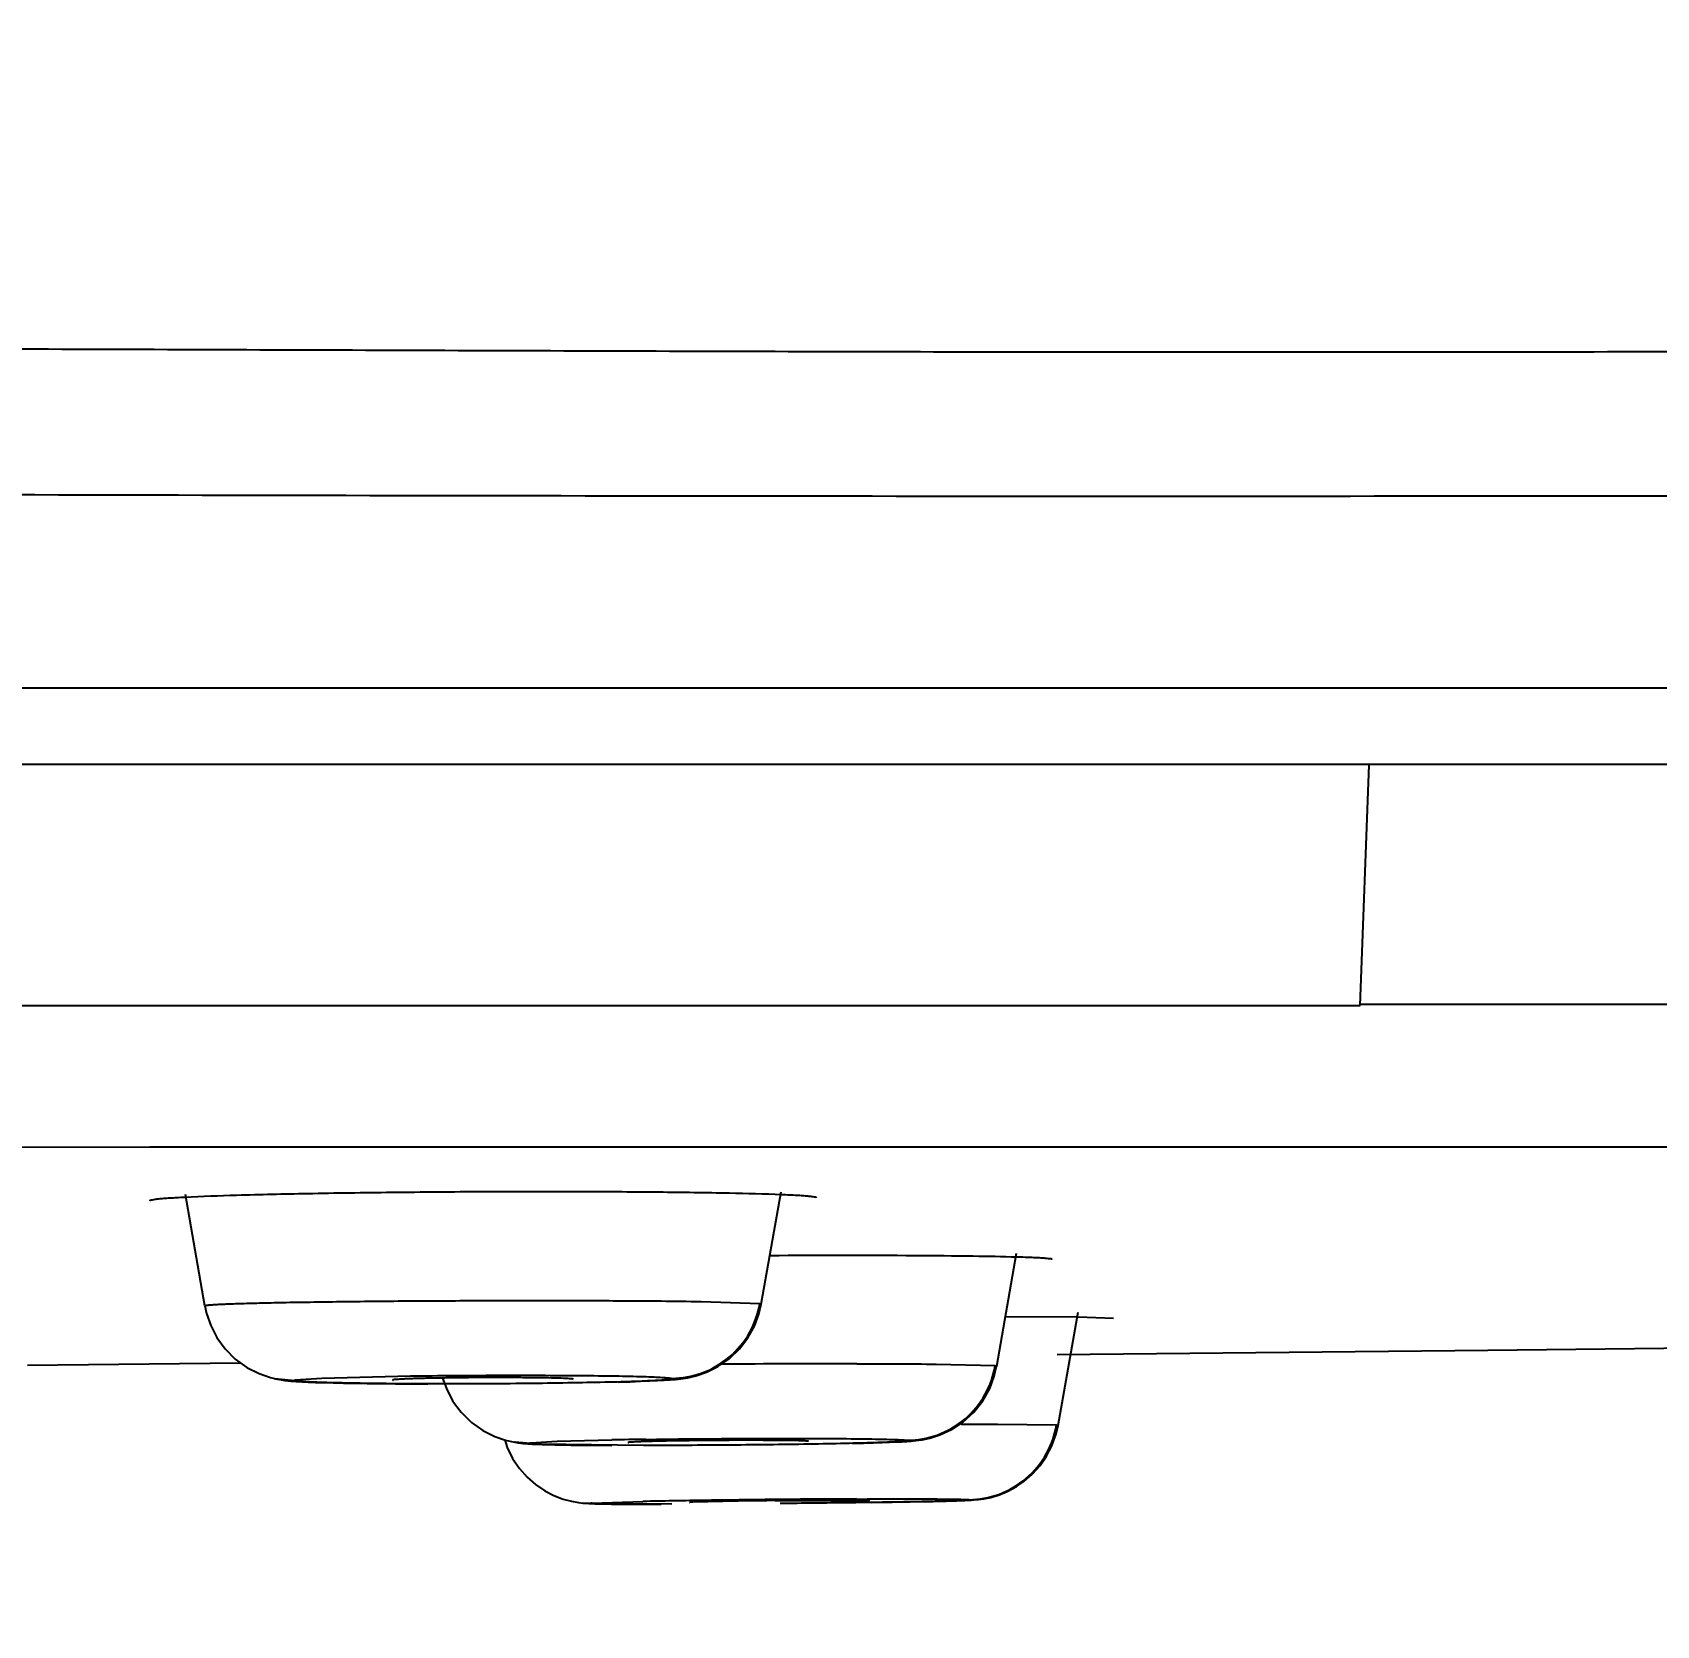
# Model space of a CAD drawing. Header units: millimetres. Extents: x 1236 to 1656, y -100 to 494.
# Drawn here: x 1391.173 to 1392.976, y 390.374 to 392.142 of the extents above; entities that cross this region are included whole.
import ezdxf

# ---------------------------------------------------------------- set-up
doc = ezdxf.new("R2010")
doc.units = ezdxf.units.MM
doc.header["$LTSCALE"] = 0.1
doc.layers.add('DIM', color=3, linetype='Continuous')
doc.styles.get("Standard").update_dxf_attribs({"font": 'arial.ttf'})
doc.dimstyles.new('ISO-25', dxfattribs={"dimtxt": 2.5, "dimasz": 2.5, "dimexe": 1.25, "dimexo": 0.625, "dimtad": 1, "dimlfac": 5, "dimtxsty": 'Standard', "dimcen": 2.5, "dimadec": 0, "dimazin": 0, "dimtfac": 1, "dimtmove": 0, "dimatfit": 3, "dimfxl": 0, "dimarcsym": 0})

# ---------------------------------------------------------------- blocks, each defined once
blk = doc.blocks.new('*D46')
at = {"layer": 'Defpoints', "color": 0}
for p in [(1353.4582, 391.7923), (1406.9365, 391.792), (1406.9365, 381.2448)]:
    blk.add_point(p, dxfattribs=at)
at = {"layer": 'DIM', "color": 0, "lineweight": -2}
for p, q in [((1353.4582, 391.1673), (1353.4582, 379.9948)), ((1406.9365, 391.167), (1406.9365, 379.9948)), ((1355.9582, 381.2448), (1404.4365, 381.2448))]:
    blk.add_line(p, q, dxfattribs=at)
at = {"layer": 'DIM', "color": 0}
for points in [[(1355.9582, 381.6614), (1355.9582, 380.8281), (1353.4582, 381.2448)], [(1404.4365, 381.6614), (1404.4365, 380.8281), (1406.9365, 381.2448)]]:
    blk.add_solid(points, dxfattribs=at)
at = {"layer": 'DIM', "color": 0, "insert": (1399.1948, 383.1462), "char_height": 2.5, "attachment_point": 5}
blk.add_mtext('267.5', dxfattribs=at)
blk = doc.blocks.new('*D55')
at = {"layer": 'Defpoints', "color": 0}
for p in [(1380.1973, 411.5298), (1432.6691, -43.8302), (1441.94, -43.8302)]:
    blk.add_point(p, dxfattribs=at)
at = {"layer": 'DIM', "color": 0, "lineweight": -2}
for p, q in [((1380.8223, 411.5298), (1443.19, 411.5298)), ((1441.94, 409.0298), (1441.94, -41.3302)), ((1433.2941, -43.8302), (1443.19, -43.8302))]:
    blk.add_line(p, q, dxfattribs=at)
at = {"layer": 'DIM', "color": 0}
for points in [[(1441.5233, 409.0298), (1442.3566, 409.0298), (1441.94, 411.5298)], [(1441.5233, -41.3302), (1442.3566, -41.3302), (1441.94, -43.8302)]]:
    blk.add_solid(points, dxfattribs=at)
at = {"layer": 'DIM', "color": 0, "insert": (1439.6762, 183.8498), "char_height": 2.5, "attachment_point": 5, "rotation": 90}
blk.add_mtext('(2280)', dxfattribs=at)

msp = doc.modelspace()

# ---------------------------------------------------------------- linework, layer by layer
for p, q in [((1399.5686, 391.4147), (1389.9707, 391.4147)), ((1406.512, 391.3297), (1353.8824, 391.3297)), ((1392.6474, 391.0623), (1392.6573, 391.3296)), ((1380.1973, 391.0623), (1392.6474, 391.0623)), ((1395.0434, 391.0639), (1392.6474, 391.0634)), ((1389.4317, 390.905), (1391.3035, 390.9053)), ((1391.3035, 390.9053), (1391.4605, 390.9053)), ((1391.4605, 390.9053), (1391.6135, 390.9054)), ((1391.6135, 390.9054), (1391.6333, 390.9054)), ((1391.6333, 390.9054), (1391.9028, 390.9054)), ((1391.9028, 390.9054), (1392.0438, 390.9054)), ((1392.0438, 390.9054), (1392.1028, 390.9055)), ((1392.1028, 390.9055), (1392.1511, 390.9055)), ((1392.1511, 390.9055), (1392.3744, 390.9055)), ((1392.3744, 390.9055), (1392.4151, 390.9055)), ((1392.4151, 390.9055), (1393.4028, 390.9057)), ((1391.3035, 390.8455), (1391.3035, 390.8454)), ((1391.3647, 390.7288), (1391.3429, 390.8524)), ((1391.9824, 390.7307), (1392.0044, 390.8557)), ((1392.2438, 390.662), (1392.2659, 390.7874)), ((1391.9808, 390.7311), (1391.9155, 390.7334)), ((1391.9798, 390.7199), (1391.9823, 390.7307)), ((1391.9823, 390.7307), (1391.9808, 390.7311)), ((1391.9824, 390.7307), (1391.9824, 390.7307)), ((1392.3119, 390.5963), (1392.3341, 390.722)), ((1392.3342, 390.7165), (1392.254, 390.7169)), ((1392.3735, 390.7151), (1392.3342, 390.7165)), ((1392.7892, 390.6799), (1393.4854, 390.6879)), ((1391.1678, 390.6632), (1391.4043, 390.6657)), ((1392.3111, 390.675), (1392.7892, 390.6799)), ((1391.4424, 390.6481), (1391.442, 390.6482)), ((1391.4646, 390.6457), (1391.4424, 390.6481)), ((1391.4649, 390.6467), (1391.4944, 390.6488)), ((1391.4944, 390.6488), (1391.5928, 390.6511)), ((1392.2422, 390.6623), (1392.1767, 390.6639)), ((1392.2411, 390.6509), (1392.2437, 390.662)), ((1392.2437, 390.662), (1392.2422, 390.6623)), ((1391.8235, 390.6444), (1391.8366, 390.6448)), ((1392.3103, 390.5965), (1392.2447, 390.5972)), ((1392.3095, 390.586), (1392.3119, 390.5963)), ((1392.3119, 390.5963), (1392.3103, 390.5965)), ((1391.6984, 390.5798), (1391.7085, 390.5776)), ((1391.709, 390.5775), (1391.7085, 390.5776)), ((1391.7263, 390.5761), (1391.709, 390.5775)), ((1391.7366, 390.5754), (1391.7263, 390.5762)), ((1391.7265, 390.5769), (1391.7559, 390.5786)), ((1391.8516, 390.574), (1391.7366, 390.5754)), ((1391.7559, 390.5786), (1391.8163, 390.5801)), ((1392.0836, 390.5763), (1392.096, 390.5766)), ((1391.7794, 390.5106), (1391.7843, 390.5101)), ((1391.7843, 390.5101), (1391.7841, 390.5101)), ((1391.7947, 390.5096), (1391.7843, 390.5101)), ((1391.7948, 390.5101), (1391.7936, 390.5099)), ((1391.8829, 390.5089), (1391.7947, 390.5096)), ((1391.7948, 390.5101), (1391.8509, 390.5119)), ((1391.9063, 390.5111), (1391.9027, 390.5108)), ((1391.9733, 390.5125), (1391.9063, 390.5111)), ((1392.1023, 390.5127), (1391.998, 390.5127)), ((1392.1049, 390.5107), (1392.1276, 390.5111)), ((1392.1276, 390.5111), (1392.1477, 390.5114)), ((1392.1477, 390.5114), (1392.1653, 390.5118)), ((1392.1653, 390.5118), (1392.1733, 390.5119)), ((1392.2131, 390.5134), (1392.2144, 390.5136)), ((1392.2224, 390.5139), (1392.2235, 390.514))]:
    msp.add_line(p, q)
for points in [[(1391.3647, 390.7288), (1391.3665, 390.7206), (1391.3711, 390.7073), (1391.3779, 390.694), (1391.387, 390.6813), (1391.3984, 390.6699), (1391.4112, 390.6607), (1391.4248, 390.6537), (1391.4374, 390.6493), (1391.442, 390.6482)], [(1391.9469, 390.6703), (1391.9583, 390.6813), (1391.9676, 390.6934), (1391.9748, 390.7065), (1391.9798, 390.7199)], [(1391.8366, 390.6448), (1391.8482, 390.6452), (1391.8583, 390.6456), (1391.867, 390.646), (1391.8746, 390.6464), (1391.8813, 390.6468), (1391.8872, 390.6473), (1391.8932, 390.648), (1391.9007, 390.6492), (1391.9097, 390.6512), (1391.9214, 390.6552), (1391.9343, 390.6616), (1391.9469, 390.6703)], [(1391.4424, 390.6481), (1391.4454, 390.6475), (1391.4532, 390.6462), (1391.4599, 390.6455), (1391.466, 390.645), (1391.4722, 390.6446), (1391.4794, 390.6443), (1391.4875, 390.644), (1391.4967, 390.6437), (1391.5071, 390.6434)], [(1391.6286, 390.6488), (1391.6327, 390.6371), (1391.6397, 390.6236), (1391.6491, 390.6109), (1391.6606, 390.5996), (1391.6733, 390.5906), (1391.6864, 390.584), (1391.6984, 390.5798)], [(1392.2065, 390.6003), (1392.2184, 390.6111), (1392.2283, 390.6237), (1392.236, 390.6373), (1392.2411, 390.6509)], [(1391.5071, 390.6434), (1391.5185, 390.6432), (1391.5311, 390.643)], [(1391.5311, 390.643), (1391.5448, 390.6428), (1391.5599, 390.6426), (1391.5761, 390.6425), (1391.5935, 390.6424), (1391.6123, 390.6423)], [(1392.096, 390.5766), (1392.107, 390.5769), (1392.1166, 390.5772), (1392.1249, 390.5776), (1392.1322, 390.5779), (1392.1384, 390.5782), (1392.1439, 390.5785), (1392.1488, 390.5789), (1392.1541, 390.5794), (1392.1609, 390.5804), (1392.1695, 390.5822), (1392.1808, 390.5858), (1392.1936, 390.5918), (1392.2065, 390.6003)], [(1392.2919, 390.5517), (1392.2991, 390.5622), (1392.3052, 390.5739), (1392.3097, 390.5869), (1392.3119, 390.5963)], [(1391.6975, 390.5801), (1391.7003, 390.5716), (1391.7063, 390.5595), (1391.7138, 390.5485), (1391.7224, 390.5388), (1391.7318, 390.5305), (1391.7419, 390.5237), (1391.7521, 390.5184), (1391.7625, 390.5145), (1391.7718, 390.512), (1391.7794, 390.5106)], [(1391.709, 390.5775), (1391.7122, 390.577), (1391.7182, 390.5763)], [(1391.7182, 390.5763), (1391.7233, 390.5759), (1391.7281, 390.5756)], [(1391.7281, 390.5756), (1391.7332, 390.5754), (1391.7391, 390.5752), (1391.7457, 390.575), (1391.7533, 390.5748), (1391.7617, 390.5746), (1391.7709, 390.5745)], [(1391.7709, 390.5745), (1391.7809, 390.5744), (1391.7919, 390.5743)], [(1392.2833, 390.5421), (1392.2916, 390.5513), (1392.2989, 390.5617), (1392.3049, 390.5734), (1392.3095, 390.586)], [(1391.7919, 390.5743), (1391.8038, 390.5742), (1391.8166, 390.5741)], [(1392.1733, 390.5119), (1392.1807, 390.5121), (1392.1876, 390.5123), (1392.1938, 390.5125), (1392.1993, 390.5126), (1392.2042, 390.5128), (1392.2084, 390.513), (1392.212, 390.5131), (1392.2154, 390.5133), (1392.2185, 390.5135), (1392.2225, 390.5139), (1392.2288, 390.5147), (1392.2366, 390.5163), (1392.2457, 390.519), (1392.2556, 390.5229), (1392.2651, 390.528), (1392.2744, 390.5344), (1392.2833, 390.5421)], [(1392.2235, 390.514), (1392.2297, 390.5149), (1392.2373, 390.5164), (1392.2463, 390.5191), (1392.256, 390.5231), (1392.2657, 390.5284), (1392.2752, 390.535), (1392.2839, 390.5427), (1392.2919, 390.5517)], [(1391.7841, 390.5101), (1391.7868, 390.5098), (1391.7908, 390.5096), (1391.7941, 390.5095), (1391.7976, 390.5093), (1391.8014, 390.5092), (1391.8057, 390.5092), (1391.8106, 390.5091), (1391.816, 390.509), (1391.8221, 390.509), (1391.8288, 390.5089), (1391.8361, 390.5089), (1391.844, 390.5088), (1391.8525, 390.5088), (1391.8714, 390.5088)]]:
    msp.add_lwpolyline(points)
for centre, radius, start, end in [((1391.7918, 382.9456), 7.7888, 89.08992, 89.73887), ((1392.0435, 367.8969), 22.7676, 89.88667, 90.26554), ((1392.0763, 380.5238), 10.1406, 89.43234, 89.93085), ((1392.2056, 377.1801), 13.4172, 89.833, 90.00538), ((1391.9665, 382.4588), 8.1227, 90.79267, 91.05967), ((1392.0181, 382.1483), 8.3652, 90.91608, 91.14476), ((1392.0985, 377.2856), 13.2286, 90.76418, 90.92793), ((1392.1523, 373.3772), 17.1374, 90.63291, 90.76951), ((1392.178, 371.1042), 19.4106, 90.26565, 90.63465), ((1392.0845, 381.4004), 9.1128, 90.54384, 90.6992)]:
    msp.add_arc(centre, radius, start, end)
for points, knots in [([(1403.6798, 391.7925), (1403.2763, 391.7923), (1402.6394, 391.792), (1401.7508, 391.7921), (1400.9958, 391.7925), (1400.1894, 391.7924), (1399.3402, 391.7922), (1398.4607, 391.7921), (1397.5605, 391.7921), (1396.6455, 391.7925), (1395.7189, 391.7926), (1394.7846, 391.7921), (1394.003, 391.7907), (1393.3769, 391.7888), (1392.9073, 391.7876), (1392.4378, 391.7872), (1391.9684, 391.7881), (1391.499, 391.7897), (1390.8729, 391.7919), (1390.4032, 391.7929), (1390.09, 391.7924)], [0, 0, 0, 0, 0.089079, 0.140594, 0.19617, 0.25574, 0.318607, 0.383633, 0.449908, 0.517317, 0.585615, 0.654471, 0.723575, 0.758142, 0.792699, 0.827244, 0.861779, 0.896315, 0.930863, 1, 1, 1, 1]), ([(1390.0857, 391.6329), (1390.3693, 391.6318), (1390.9363, 391.6299), (1391.7866, 391.628), (1392.6362, 391.6276), (1393.4846, 391.629), (1394.3311, 391.6311), (1395.4522, 391.6337), (1396.8351, 391.6351), (1398.4541, 391.6336), (1399.9884, 391.6331), (1401.393, 391.6327), (1402.4622, 391.6325), (1403.2228, 391.6327), (1403.8472, 391.6332), (1404.4062, 391.6339), (1404.9042, 391.634), (1405.2151, 391.6337), (1405.4898, 391.6332), (1405.7318, 391.6326), (1405.9445, 391.6325), (1406.1305, 391.6327), (1406.2922, 391.633), (1406.4656, 391.6331), (1406.6346, 391.6331), (1406.7574, 391.6329), (1406.8066, 391.6327)], [0, 0, 0, 0, 0.050877, 0.101735, 0.152554, 0.203307, 0.253949, 0.304428, 0.404463, 0.502065, 0.594886, 0.679747, 0.754071, 0.786727, 0.816198, 0.866112, 0.887019, 0.905536, 0.921894, 0.936304, 0.948967, 0.960047, 0.969673, 0.977977, 0.991162, 1, 1, 1, 1]), ([(1391.3422, 390.8494), (1391.3392, 390.8492), (1391.3336, 390.8489), (1391.3257, 390.8485), (1391.3191, 390.848), (1391.3136, 390.8475), (1391.3094, 390.847), (1391.3063, 390.8466), (1391.3045, 390.8461), (1391.3037, 390.8458), (1391.3035, 390.8456), (1391.3035, 390.8455)], [0, 0, 0, 0, 0.230161, 0.431076, 0.60199, 0.74255, 0.852486, 0.931593, 0.979902, 0.992921, 1, 1, 1, 1]), ([(1392.0049, 390.8523), (1391.9856, 390.853), (1391.9401, 390.8542), (1391.8634, 390.8552), (1391.7722, 390.8557), (1391.6734, 390.8556), (1391.5747, 390.8548), (1391.4835, 390.8536), (1391.4068, 390.8519), (1391.3614, 390.8503), (1391.3422, 390.8494)], [0, 0, 0, 0, 0.087291, 0.206044, 0.347254, 0.500138, 0.653004, 0.794174, 0.912858, 1, 1, 1, 1]), ([(1392.0438, 390.8487), (1392.0438, 390.8488), (1392.0436, 390.849), (1392.0428, 390.8494), (1392.041, 390.8498), (1392.038, 390.8502), (1392.0337, 390.8506), (1392.0282, 390.8511), (1392.0215, 390.8515), (1392.0136, 390.8519), (1392.0079, 390.8521), (1392.0049, 390.8523)], [0, 0, 0, 0, 0.006726, 0.019291, 0.066873, 0.14554, 0.255324, 0.39602, 0.567357, 0.768951, 1, 1, 1, 1]), ([(1392.2662, 390.783), (1392.2501, 390.7835), (1392.2125, 390.7841), (1392.1211, 390.7849), (1392.0458, 390.7849), (1391.992, 390.7846)], [0, 0, 0, 0, 0.176538, 0.4113, 1, 1, 1, 1]), ([(1392.3053, 390.7804), (1392.3053, 390.7805), (1392.3051, 390.7807), (1392.3043, 390.7809), (1392.3024, 390.7812), (1392.2994, 390.7815), (1392.2951, 390.7819), (1392.2895, 390.7822), (1392.2828, 390.7825), (1392.2749, 390.7828), (1392.2692, 390.7829), (1392.2662, 390.783)], [0, 0, 0, 0, 0.005634, 0.017803, 0.065216, 0.143986, 0.253995, 0.394981, 0.566648, 0.768592, 1, 1, 1, 1]), ([(1391.8273, 390.7343), (1391.8025, 390.7344), (1391.751, 390.7346), (1391.6861, 390.7345), (1391.633, 390.7343), (1391.5938, 390.7341), (1391.5559, 390.7338), (1391.5199, 390.7334), (1391.4865, 390.7329), (1391.4562, 390.7325), (1391.4332, 390.732), (1391.4168, 390.7316), (1391.4061, 390.7313), (1391.3967, 390.731), (1391.3884, 390.7307), (1391.3814, 390.7304), (1391.3756, 390.7301), (1391.3716, 390.7298), (1391.369, 390.7296), (1391.3675, 390.7294), (1391.3663, 390.7293), (1391.3655, 390.7291), (1391.365, 390.729), (1391.3647, 390.7289), (1391.3647, 390.7288)], [0, 0, 0, 0, 0.161194, 0.3337, 0.420477, 0.505677, 0.587987, 0.666105, 0.73877, 0.804755, 0.862602, 0.888043, 0.911031, 0.931482, 0.949339, 0.964566, 0.977129, 0.986985, 0.990884, 0.99409, 0.996598, 0.998406, 0.99952, 1, 1, 1, 1]), ([(1391.8833, 390.6485), (1391.8945, 390.6486), (1391.9176, 390.6527), (1391.9483, 390.6705), (1391.971, 390.698), (1391.9789, 390.7201), (1391.9808, 390.7311)], [0, 0, 0, 0, 0.241776, 0.499297, 0.757242, 1, 1, 1, 1]), ([(1391.4646, 390.6457), (1391.4645, 390.6458), (1391.4642, 390.6458), (1391.4639, 390.646), (1391.4636, 390.6461), (1391.4636, 390.6463), (1391.4638, 390.6464), (1391.4642, 390.6466), (1391.4646, 390.6467), (1391.4649, 390.6467)], [0, 0, 0, 0, 0.186505, 0.319614, 0.403055, 0.452094, 0.515655, 0.624916, 1, 1, 1, 1]), ([(1391.773, 390.6477), (1391.7726, 390.6478), (1391.7715, 390.6479), (1391.7693, 390.6481), (1391.7663, 390.6483), (1391.7606, 390.6486), (1391.7516, 390.6488), (1391.7387, 390.6491), (1391.7234, 390.6492), (1391.7064, 390.6493), (1391.6881, 390.6494), (1391.6692, 390.6493), (1391.6506, 390.6492), (1391.6327, 390.6489), (1391.6187, 390.6487), (1391.6083, 390.6485), (1391.6014, 390.6483), (1391.5952, 390.6481), (1391.5896, 390.6479), (1391.5848, 390.6477), (1391.5809, 390.6475), (1391.5778, 390.6473), (1391.5757, 390.6471), (1391.5745, 390.647), (1391.5739, 390.6469), (1391.5736, 390.6468), (1391.5734, 390.6467), (1391.5734, 390.6466)], [0, 0, 0, 0, 0.006339, 0.017174, 0.032372, 0.051785, 0.102638, 0.168001, 0.245305, 0.331866, 0.424545, 0.519895, 0.614476, 0.7049, 0.787801, 0.825458, 0.860162, 0.891605, 0.91948, 0.94348, 0.963382, 0.97907, 0.990439, 0.994474, 0.997397, 0.999213, 1, 1, 1, 1]), ([(1391.5734, 390.6466), (1391.5734, 390.6466), (1391.5735, 390.6465), (1391.5736, 390.6465), (1391.5737, 390.6464)], [0, 0, 0, 0, 0.320019, 1, 1, 1, 1]), ([(1391.883, 390.6475), (1391.8815, 390.6473), (1391.8777, 390.6469), (1391.8706, 390.6463), (1391.8612, 390.6458), (1391.8435, 390.645), (1391.8158, 390.6442), (1391.7771, 390.6435), (1391.7328, 390.6428), (1391.6697, 390.6423), (1391.6217, 390.6423), (1391.5897, 390.6425)], [0, 0, 0, 0, 0.015826, 0.03965, 0.071895, 0.11297, 0.220429, 0.355006, 0.508595, 0.673246, 1, 1, 1, 1]), ([(1391.5928, 390.6511), (1391.6248, 390.6516), (1391.6729, 390.6519), (1391.7358, 390.6519), (1391.7798, 390.6517), (1391.818, 390.6513), (1391.8452, 390.6507), (1391.8625, 390.6501), (1391.8716, 390.6496), (1391.8783, 390.6491), (1391.8819, 390.6488), (1391.8833, 390.6485)], [0, 0, 0, 0, 0.330412, 0.496037, 0.649948, 0.784099, 0.890514, 0.930911, 0.962365, 0.98526, 1, 1, 1, 1]), ([(1391.7734, 390.6475), (1391.7734, 390.6476), (1391.7732, 390.6476), (1391.7731, 390.6477), (1391.773, 390.6477)], [0, 0, 0, 0, 0.319651, 1, 1, 1, 1]), ([(1391.8833, 390.6485), (1391.8835, 390.6485), (1391.8838, 390.6484), (1391.8841, 390.6483), (1391.8843, 390.6482), (1391.8844, 390.648), (1391.8842, 390.6479), (1391.8838, 390.6477), (1391.8834, 390.6476), (1391.883, 390.6475)], [0, 0, 0, 0, 0.186624, 0.319674, 0.40307, 0.452118, 0.515658, 0.624966, 1, 1, 1, 1]), ([(1392.1449, 390.5797), (1392.156, 390.5798), (1392.1791, 390.5839), (1392.2098, 390.6017), (1392.2324, 390.6292), (1392.2402, 390.6513), (1392.2422, 390.6623)], [0, 0, 0, 0, 0.241783, 0.499258, 0.75718, 1, 1, 1, 1]), ([(1391.5897, 390.6425), (1391.5738, 390.6425), (1391.5511, 390.6427), (1391.5225, 390.6432), (1391.5048, 390.6436), (1391.4902, 390.644), (1391.4788, 390.6445), (1391.4707, 390.645), (1391.4663, 390.6455), (1391.4646, 390.6457)], [0, 0, 0, 0, 0.380077, 0.544367, 0.686925, 0.804337, 0.894828, 0.959551, 1, 1, 1, 1]), ([(1392.2133, 390.5138), (1392.2243, 390.5139), (1392.2474, 390.5181), (1392.278, 390.5359), (1392.3005, 390.5634), (1392.3084, 390.5855), (1392.3103, 390.5965)], [0, 0, 0, 0, 0.241791, 0.499218, 0.757114, 1, 1, 1, 1]), ([(1391.7263, 390.5762), (1391.7261, 390.5762), (1391.7258, 390.5762), (1391.7255, 390.5763), (1391.7253, 390.5764), (1391.7252, 390.5765), (1391.7254, 390.5767), (1391.7258, 390.5768), (1391.7262, 390.5769), (1391.7265, 390.5769)], [0, 0, 0, 0, 0.195227, 0.333715, 0.417944, 0.459607, 0.515243, 0.621311, 1, 1, 1, 1]), ([(1392.0343, 390.5787), (1392.0339, 390.5788), (1392.0327, 390.5789), (1392.0305, 390.579), (1392.0274, 390.5792), (1392.0217, 390.5793), (1392.0126, 390.5795), (1391.9997, 390.5796), (1391.9844, 390.5797), (1391.9673, 390.5797), (1391.9491, 390.5797), (1391.9303, 390.5796), (1391.9116, 390.5794), (1391.8938, 390.5792), (1391.8798, 390.579), (1391.8695, 390.5788), (1391.8626, 390.5786), (1391.8564, 390.5784), (1391.8509, 390.5783), (1391.8461, 390.5781), (1391.8421, 390.5779), (1391.8394, 390.5778), (1391.8376, 390.5776), (1391.8366, 390.5776), (1391.8358, 390.5775), (1391.8352, 390.5774), (1391.8349, 390.5773), (1391.8347, 390.5773), (1391.8347, 390.5772)], [0, 0, 0, 0, 0.006542, 0.017583, 0.032977, 0.052571, 0.103724, 0.169293, 0.246714, 0.333305, 0.425939, 0.521183, 0.615611, 0.705852, 0.788559, 0.826119, 0.860731, 0.892086, 0.91988, 0.943809, 0.963648, 0.979282, 0.985488, 0.990602, 0.994613, 0.99751, 0.99929, 1, 1, 1, 1]), ([(1391.8347, 390.5772), (1391.8347, 390.5772), (1391.8348, 390.5771), (1391.835, 390.5771), (1391.8351, 390.5771)], [0, 0, 0, 0, 0.292875, 1, 1, 1, 1]), ([(1392.1447, 390.5789), (1392.1432, 390.5788), (1392.1393, 390.5784), (1392.1284, 390.5777), (1392.1084, 390.577), (1392.0777, 390.5762), (1392.039, 390.5754), (1391.9948, 390.5748), (1391.9317, 390.5742), (1391.8836, 390.574), (1391.8516, 390.574)], [0, 0, 0, 0, 0.015667, 0.03936, 0.112484, 0.219836, 0.354386, 0.508028, 0.672806, 1, 1, 1, 1]), ([(1391.8541, 390.5807), (1391.8861, 390.5812), (1391.9342, 390.5816), (1391.9971, 390.5818), (1392.0411, 390.5818), (1392.0794, 390.5816), (1392.1066, 390.5812), (1392.1239, 390.5808), (1392.1331, 390.5805), (1392.1398, 390.5802), (1392.1435, 390.5799), (1392.1449, 390.5797)], [0, 0, 0, 0, 0.330048, 0.495586, 0.649477, 0.783675, 0.890198, 0.93067, 0.962206, 0.985186, 1, 1, 1, 1]), ([(1392.0347, 390.5786), (1392.0347, 390.5786), (1392.0345, 390.5787), (1392.0344, 390.5787), (1392.0343, 390.5787)], [0, 0, 0, 0, 0.291905, 1, 1, 1, 1]), ([(1392.1449, 390.5797), (1392.1451, 390.5797), (1392.1454, 390.5796), (1392.1457, 390.5795), (1392.1459, 390.5795), (1392.146, 390.5793), (1392.1458, 390.5792), (1392.1454, 390.5791), (1392.145, 390.579), (1392.1447, 390.5789)], [0, 0, 0, 0, 0.195349, 0.333772, 0.417948, 0.459624, 0.515238, 0.62136, 1, 1, 1, 1]), ([(1391.9027, 390.5108), (1391.9027, 390.5108), (1391.903, 390.5108), (1391.9031, 390.5107), (1391.9032, 390.5107)], [0, 0, 0, 0, 0.265923, 1, 1, 1, 1]), ([(1392.2131, 390.5134), (1392.2104, 390.5132), (1392.203, 390.5128), (1392.1888, 390.5123), (1392.1685, 390.5118), (1392.1426, 390.5113), (1392.112, 390.5108), (1392.065, 390.5102), (1392.0284, 390.5098), (1392.0033, 390.5095)], [0, 0, 0, 0, 0.038762, 0.105904, 0.203323, 0.328626, 0.476351, 0.641059, 1, 1, 1, 1]), ([(1392.088, 390.5145), (1392.1038, 390.5146), (1392.1325, 390.5147), (1392.166, 390.5147), (1392.1875, 390.5145), (1392.1989, 390.5143), (1392.2071, 390.5142), (1392.2116, 390.514), (1392.2133, 390.5139)], [0, 0, 0, 0, 0.37923, 0.685734, 0.803324, 0.894202, 0.959336, 1, 1, 1, 1]), ([(1392.1027, 390.5126), (1392.1027, 390.5127), (1392.1025, 390.5127), (1392.1024, 390.5127), (1392.1023, 390.5127)], [0, 0, 0, 0, 0.26438, 1, 1, 1, 1])]:
    msp.add_open_spline(points, degree=3, knots=knots)

# ---------------------------------------------------------------- dimensions: what is measured, and where the dimension line sits
at = {"layer": 'DIM'}
dim = msp.add_linear_dim(base=(1441.94, -43.8302), p1=(1380.1973, 411.5298), p2=(1432.6691, -43.8302), angle=90, text='(2280)', dimstyle='ISO-25', dxfattribs=at)
dim.commit()
dim.dimension.update_dxf_attribs({"geometry": '*D55', "text_midpoint": (1439.6762, 183.8498)})
dim = msp.add_linear_dim(base=(1406.9365, 381.2448), p1=(1353.4582, 391.7923), p2=(1406.9365, 391.792), text='267.5', dimstyle='ISO-25', dxfattribs=at)
dim.commit()
dim.dimension.update_dxf_attribs({"geometry": '*D46', "text_midpoint": (1399.1948, 381.2448), "dimtype": 160})

doc.saveas('drawing.dxf')
